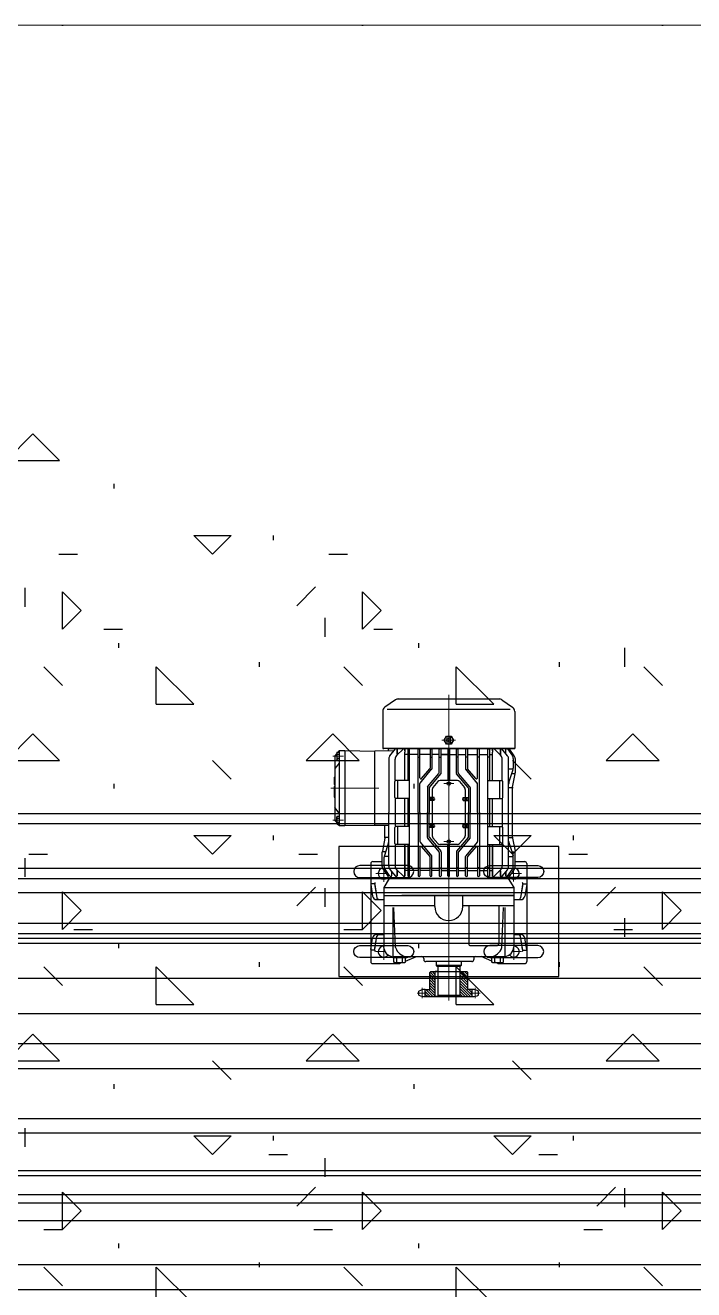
# Model space of a CAD drawing. Header units: millimetres. Extents: x 2370 to 266135, y -585395 to 33485.
# Drawn here: x 90209 to 91546, y -179 to 2348 of the extents above; entities that cross this region are included whole.
import ezdxf
from ezdxf.lldxf.tags import DXFTag

# ---------------------------------------------------------------- set-up
doc = ezdxf.new("R2010")
doc.units = ezdxf.units.MM
doc.layers.add('0HL', color=6, linetype='PHANTOM', lineweight=9)
doc.layers.add('CENTER', color=1, linetype='CENTER', lineweight=9)
doc.layers.add('2', color=1, linetype='CENTER')
doc.layers.add('3', color=3, linetype='Continuous')
tags = doc.linetypes.add('CENTER', pattern=[2, 1.25, -0.25, 0.25, -0.25]).pattern_tags.tags
tags[10:11] = [DXFTag(74, 4), DXFTag(75, 0), DXFTag(340, '0'), DXFTag(46, 1.0), DXFTag(50, 0.0), DXFTag(44, 0.0), DXFTag(45, 0.0)]
tags[8:9] = [DXFTag(74, 4), DXFTag(75, 0), DXFTag(340, '0'), DXFTag(46, 1.0), DXFTag(50, 0.0), DXFTag(44, 0.0), DXFTag(45, 0.0)]
tags[6:7] = [DXFTag(74, 4), DXFTag(75, 0), DXFTag(340, '0'), DXFTag(46, 1.0), DXFTag(50, 0.0), DXFTag(44, 0.0), DXFTag(45, 0.0)]
tags[4:5] = [DXFTag(74, 4), DXFTag(75, 0), DXFTag(340, '0'), DXFTag(46, 1.0), DXFTag(50, 0.0), DXFTag(44, 0.0), DXFTag(45, 0.0)]
tags = doc.linetypes.add('CENTER2', pattern=[1.125, 0.75, -0.125, 0.125, -0.125]).pattern_tags.tags
tags[10:11] = [DXFTag(74, 4), DXFTag(75, 0), DXFTag(340, '0'), DXFTag(46, 1.0), DXFTag(50, 0.0), DXFTag(44, 0.0), DXFTag(45, 0.0)]
tags[8:9] = [DXFTag(74, 4), DXFTag(75, 0), DXFTag(340, '0'), DXFTag(46, 1.0), DXFTag(50, 0.0), DXFTag(44, 0.0), DXFTag(45, 0.0)]
tags[6:7] = [DXFTag(74, 4), DXFTag(75, 0), DXFTag(340, '0'), DXFTag(46, 1.0), DXFTag(50, 0.0), DXFTag(44, 0.0), DXFTag(45, 0.0)]
tags[4:5] = [DXFTag(74, 4), DXFTag(75, 0), DXFTag(340, '0'), DXFTag(46, 1.0), DXFTag(50, 0.0), DXFTag(44, 0.0), DXFTag(45, 0.0)]
tags = doc.linetypes.add('PHANTOM', pattern=[2.5, 1.25, -0.25, 0.25, -0.25, 0.25, -0.25]).pattern_tags.tags
tags[14:15] = [DXFTag(74, 4), DXFTag(75, 0), DXFTag(340, '0'), DXFTag(46, 1.0), DXFTag(50, 0.0), DXFTag(44, 0.0), DXFTag(45, 0.0)]
tags[12:13] = [DXFTag(74, 4), DXFTag(75, 0), DXFTag(340, '0'), DXFTag(46, 1.0), DXFTag(50, 0.0), DXFTag(44, 0.0), DXFTag(45, 0.0)]
tags[10:11] = [DXFTag(74, 4), DXFTag(75, 0), DXFTag(340, '0'), DXFTag(46, 1.0), DXFTag(50, 0.0), DXFTag(44, 0.0), DXFTag(45, 0.0)]
tags[8:9] = [DXFTag(74, 4), DXFTag(75, 0), DXFTag(340, '0'), DXFTag(46, 1.0), DXFTag(50, 0.0), DXFTag(44, 0.0), DXFTag(45, 0.0)]
tags[6:7] = [DXFTag(74, 4), DXFTag(75, 0), DXFTag(340, '0'), DXFTag(46, 1.0), DXFTag(50, 0.0), DXFTag(44, 0.0), DXFTag(45, 0.0)]
tags[4:5] = [DXFTag(74, 4), DXFTag(75, 0), DXFTag(340, '0'), DXFTag(46, 1.0), DXFTag(50, 0.0), DXFTag(44, 0.0), DXFTag(45, 0.0)]

# ---------------------------------------------------------------- blocks, each defined once
blk = doc.blocks.new('234432534')
for points in [[(7213.7, 135947), (7163.7, 135947), (7163.7, 132920), (7213.7, 132920)], [(7289.7, 135947), (7227.7, 135947), (7227.7, 132920), (7289.7, 132920)], [(7359.7, 135947), (7297.7, 135947), (7297.7, 132920), (7359.7, 132920)]]:
    blk.add_lwpolyline(points, close=True)
blk = doc.blocks.new('23434D434')
for points in [[(3049, 132593.2), (3004, 132593.2), (3004, 129563.2), (3049, 129563.2)], [(3104, 132593.2), (3059, 132593.2), (3059, 129563.2), (3104, 129563.2)], [(3159, 132593.2), (3114, 132593.2), (3114, 129563.2), (3159, 129563.2)]]:
    blk.add_lwpolyline(points, close=True)
blk = doc.blocks.new('23SDF32432432')
blk.add_lwpolyline([(-4370.7, 136921.1), (-4370.7, 133279.1), (-4420.7, 133279.1), (-4420.7, 136921.1)], close=True)
at = {"layer": '2'}
blk.add_line((-4375.7, 136921.1), (-4375.7, 133279.1), dxfattribs=at)
blk = doc.blocks.new('YUU')
blk.add_lwpolyline([(42922.2, 9920.3), (43142.2, 9920.3), (43142.2, 9790.3), (42922.2, 9790.3)], close=True)
for points in [[(42943.2, 9889.3), (42991.2, 9889.3, 1), (42991.2, 9901.3), (42943.2, 9901.3, 1)], [(43121.2, 9889.3), (43073.2, 9889.3, -1), (43073.2, 9901.3), (43121.2, 9901.3, -1)], [(42943.2, 9821.3), (42991.2, 9821.3, -1), (42991.2, 9809.3), (42943.2, 9809.3, -1)], [(43121.2, 9821.3), (43073.2, 9821.3, 1), (43073.2, 9809.3), (43121.2, 9809.3, 1)]]:
    blk.add_lwpolyline(points, format="xyb", close=True)
blk = doc.blocks.new('SD')
for p, q in [((722.3, -127.3), (728.1, -122.4)), ((730.1, -121.7), (776.4, -121.7)), ((784.1, -127.3), (778.3, -122.4)), ((721.2, -129.6), (721.2, -146.8)), ((785.2, -129.6), (785.2, -146.8)), ((722.3, -149.1), (728.1, -154)), ((784.1, -149.1), (778.3, -154)), ((730.1, -154.7), (776.4, -154.7))]:
    blk.add_line(p, q)
for centre, start, end in [((730.1, -124.7), 90, 130), ((776.4, -124.7), 50, 90), ((724.2, -129.6), 130, 180), ((782.2, -129.6), 0, 50), ((724.2, -146.8), 180, 230), ((782.2, -146.8), 310, 0), ((730.1, -151.7), 230, 270), ((776.4, -151.7), 270, 310)]:
    blk.add_arc(centre, 3, start, end)
blk = doc.blocks.new('UUY')
h = blk.add_hatch()
h.set_pattern_fill('ANSI31', color=6, scale=0.6)
h.set_pattern_definition([(45, (-478288.1749, -22949.0333), (-1.347038418, 1.347038418), [])])
h.paths.add_polyline_path([(40661.2, 9613.5), (40661.2, 9625.9), (40654, 9625.9), (40654, 9621.5), (40637.2, 9621.5), (40636.2, 9620.5), (40636.2, 9613.5)])
h.paths.add_polyline_path([(40636.2, 9589), (40636.2, 9584.5), (40637.2, 9583.5), (40654, 9583.5), (40654, 9579), (40661.2, 9579), (40661.2, 9589)])
h = blk.add_hatch(color=256)
h.paths.add_polyline_path([(40441.8, 9488.5), (40441.8, 9488), (40449.3, 9488), (40449.3, 9488.5)])
h.paths.add_polyline_path([(40461.9, 9488), (40461.9, 9488.5), (40451.2, 9488.5), (40451.2, 9488)])
for p, q in [((40528.2, 9680.5), (40626.2, 9680.5)), ((40549.2, 9680.5), (40560.8, 9678.5)), ((40549.2, 9680.5), (40560.8, 9678.5)), ((40549.2, 9680.5), (40560.8, 9678.5)), ((40614.2, 9680.5), (40602.6, 9678.5)), ((40614.2, 9680.5), (40602.6, 9678.5)), ((40376.1, 9668.5), (40413.2, 9668.5)), ((40413.2, 9668.5), (40413.2, 9537.5)), ((40413.2, 9602.5), (40413.2, 9668.5)), ((40413.2, 9668.5), (40413.2, 9537.5)), ((40413.2, 9602.5), (40413.2, 9668.5)), ((40420.5, 9668), (40413.2, 9663)), ((40423.3, 9668.9), (40437.5, 9668.9)), ((40438, 9665.6), (40438, 9668.9)), ((40451.7, 9666.3), (40438.5, 9668.8)), ((40502.7, 9666.3), (40515.9, 9668.8)), ((40516.4, 9665.6), (40516.4, 9668.9)), ((40531.1, 9668.9), (40516.9, 9668.9)), ((40526.2, 9668.9), (40526.2, 9678.5)), ((40533.9, 9668), (40541.2, 9663)), ((40548.6, 9677), (40548.6, 9680)), ((40548.6, 9676.5), (40560.2, 9674.6)), ((40549.2, 9676.4), (40562.5, 9674.2)), ((40564.2, 9667.5), (40564.2, 9674.6)), ((40599.2, 9667.5), (40599.2, 9674.6)), ((40614.2, 9676.4), (40600.9, 9674.2)), ((40614.8, 9676.5), (40603.2, 9674.6)), ((40614.8, 9677), (40614.8, 9680)), ((40628.2, 9652.5), (40628.2, 9678.5)), ((40364.6, 9655.7), (40372, 9666.3)), ((40373.8, 9541), (40373.8, 9663.9)), ((40413.2, 9542), (40413.2, 9663)), ((40413.2, 9663), (40416, 9663)), ((40413.2, 9663), (40413.9, 9663)), ((40413.2, 9663), (40416, 9663)), ((40413.5, 9661.2), (40420.5, 9666.1)), ((40420.4, 9661.3), (40413.5, 9655.6)), ((40418.4, 9659.6), (40414.1, 9659.6)), ((40423.3, 9667), (40432.7, 9667)), ((40506.5, 9662.4), (40423.5, 9662.4)), ((40445.3, 9656), (40423.8, 9656)), ((40433.4, 9662.4), (40433.4, 9667)), ((40447.2, 9662.6), (40434.2, 9666.8)), ((40445.2, 9641.6), (40445.2, 9655.5)), ((40462.2, 9656.5), (40446.2, 9656.5)), ((40452.2, 9662.4), (40452.2, 9666.2)), ((40501.7, 9666.2), (40452.7, 9666.2)), ((40463, 9656), (40491.3, 9656)), ((40463.2, 9641.6), (40463.2, 9655.5)), ((40491.2, 9641.6), (40491.2, 9655.5)), ((40508.2, 9656.5), (40492.2, 9656.5)), ((40502.2, 9662.4), (40502.2, 9666.2)), ((40530.9, 9662.4), (40506.5, 9662.4)), ((40507.2, 9662.6), (40520.2, 9666.8)), ((40509, 9656), (40530.6, 9656)), ((40509.2, 9641.6), (40509.2, 9655.5)), ((40521, 9662.4), (40521, 9667)), ((40531.1, 9667), (40521.7, 9667)), ((40540.9, 9661.2), (40533.9, 9666.1)), ((40534, 9661.3), (40540.9, 9655.6)), ((40536, 9659.6), (40540.3, 9659.6)), ((40540.3, 9659.6), (40536.5, 9659.6)), ((40543.2, 9663), (40538.4, 9663)), ((40543.2, 9663), (40538.4, 9663)), ((40543.2, 9663), (40540.5, 9663)), ((40543.2, 9663), (40540.5, 9663)), ((40543.2, 9663), (40540.5, 9663)), ((40543.2, 9663), (40540.5, 9663)), ((40543.2, 9662), (40552.2, 9667.5)), ((40543.2, 9542), (40543.2, 9663)), ((40543.2, 9542), (40543.2, 9663)), ((40543.2, 9662.5), (40543.2, 9660.5)), ((40543.2, 9542.5), (40543.2, 9662.5)), ((40543.2, 9662.5), (40543.2, 9660.5)), ((40543.2, 9542.5), (40543.2, 9662.5)), ((40543.2, 9662.5), (40543.2, 9660.5)), ((40543.2, 9543), (40543.2, 9662)), ((40543.2, 9660.5), (40543.2, 9544.5)), ((40543.2, 9660.5), (40543.2, 9544.5)), ((40552.2, 9537.5), (40552.2, 9667.5)), ((40552.2, 9667.5), (40560.2, 9667.5)), ((40560.2, 9667.5), (40560.2, 9555.5)), ((40560.2, 9667.5), (40611.2, 9667.5)), ((40560.2, 9537.5), (40560.2, 9667.5)), ((40560.2, 9539.2), (40560.2, 9665.7)), ((40570.2, 9616.5), (40570.2, 9667.5)), ((40572.2, 9658.5), (40621.2, 9658.5)), ((40612.2, 9655.5), (40572.2, 9657.4)), ((40622.2, 9658.5), (40621.2, 9658.5)), ((40621.2, 9644.5), (40621.2, 9658.5)), ((40621.2, 9547.5), (40621.2, 9657.5)), ((40622.2, 9644.5), (40622.2, 9658.5)), ((40626.8, 9657.2), (40622.2, 9657.2)), ((40627.2, 9656.5), (40626.8, 9657.2)), ((40627.2, 9646.5), (40627.2, 9656.5)), ((40363.7, 9552), (40363.7, 9652.9)), ((40420.3, 9654.5), (40413.5, 9647.8)), ((40414.1, 9654.1), (40419.9, 9654.1)), ((40415.5, 9646.3), (40414.1, 9646.3)), ((40414.1, 9646.3), (40417, 9646.3)), ((40414.1, 9643.4), (40445.2, 9643.4)), ((40419.9, 9654.1), (40414.2, 9654.1)), ((40445.2, 9646.3), (40417, 9646.3)), ((40419.2, 9653.4), (40419.2, 9654.1)), ((40419.2, 9643.4), (40419.2, 9646.3)), ((40421.8, 9643.4), (40421.8, 9641.6)), ((40463.2, 9653.5), (40445.2, 9653.5)), ((40491.2, 9646.3), (40463.2, 9646.3)), ((40463.2, 9643.4), (40491.2, 9643.4)), ((40509.2, 9653.5), (40491.2, 9653.5)), ((40509.2, 9646.3), (40540.3, 9646.3)), ((40540.3, 9646.3), (40509.2, 9646.3)), ((40540.3, 9646.3), (40509.2, 9646.3)), ((40509.2, 9643.4), (40540.3, 9643.4)), ((40532.6, 9643.4), (40532.6, 9641.6)), ((40534.1, 9654.5), (40540.9, 9647.8)), ((40540.3, 9654.1), (40534.5, 9654.1)), ((40535.2, 9653.4), (40535.2, 9654.1)), ((40535.2, 9643.4), (40535.2, 9646.3)), ((40535.5, 9654.1), (40540.3, 9654.1)), ((40540.3, 9646.3), (40538.3, 9646.3)), ((40539.8, 9646.3), (40540.3, 9646.3)), ((40570.2, 9652.5), (40608.2, 9652.5)), ((40610.2, 9624.5), (40610.2, 9650.5)), ((40625.6, 9645.7), (40621.2, 9634.8)), ((40622.2, 9644.5), (40621.2, 9644.5)), ((40626.8, 9654.3), (40622.2, 9654.3)), ((40626.8, 9648.6), (40622.2, 9648.6)), ((40626.8, 9645.7), (40622.2, 9645.7)), ((40627.2, 9646.5), (40626.8, 9645.7)), ((40628.1, 9651.7), (40627.2, 9649.6)), ((40463.2, 9641.6), (40414.1, 9641.6)), ((40477.2, 9633.1), (40414.1, 9633.1)), ((40442.4, 9631.3), (40414.1, 9631.3)), ((40419.2, 9633.1), (40419.2, 9641.6)), ((40419.2, 9621.2), (40419.2, 9631.3)), ((40421.8, 9633.1), (40421.8, 9631.3)), ((40447.7, 9631), (40434, 9619.6)), ((40477.2, 9631.3), (40448.3, 9631.3)), ((40509.2, 9641.6), (40463.2, 9641.6)), ((40477.2, 9633.1), (40540.3, 9633.1)), ((40477.2, 9631.3), (40506.1, 9631.3)), ((40506.7, 9631), (40520.4, 9619.6)), ((40540.3, 9641.6), (40509.2, 9641.6)), ((40512, 9631.3), (40540.3, 9631.3)), ((40532.6, 9633.1), (40532.6, 9631.3)), ((40535.2, 9633.1), (40535.2, 9641.6)), ((40535.2, 9621.2), (40535.2, 9631.3)), ((40659.6, 9632.3), (40655.6, 9632.3)), ((40414.1, 9621.2), (40432.7, 9621.2)), ((40414.1, 9619.4), (40433.4, 9619.4)), ((40419.2, 9612), (40419.2, 9619.4)), ((40419.2, 9612), (40419.2, 9619.4)), ((40421.8, 9621.2), (40421.8, 9619.4)), ((40443, 9629.5), (40433.4, 9621.4)), ((40451.6, 9623.6), (40438, 9612.2)), ((40452.2, 9621.8), (40438.6, 9610.4)), ((40452.2, 9623.9), (40477.2, 9623.9)), ((40452.9, 9622.1), (40477.2, 9622.1)), ((40462.2, 9617), (40462.2, 9622.1)), ((40465.2, 9620.5), (40462.2, 9620.5)), ((40465.2, 9619.2), (40462.2, 9619.2)), ((40465.2, 9617), (40462.2, 9617)), ((40465.2, 9617), (40462.2, 9617)), ((40465.2, 9617), (40465.2, 9622.1)), ((40502.2, 9623.9), (40477.2, 9623.9)), ((40501.5, 9622.1), (40477.2, 9622.1)), ((40489.2, 9617), (40489.2, 9622.1)), ((40492.2, 9620.5), (40489.2, 9620.5)), ((40492.2, 9619.2), (40489.2, 9619.2)), ((40492.2, 9617), (40489.2, 9617)), ((40492.2, 9617), (40489.2, 9617)), ((40492.2, 9617), (40492.2, 9622.1)), ((40502.1, 9621.8), (40515.8, 9610.4)), ((40502.8, 9623.6), (40516.4, 9612.2)), ((40511.4, 9629.5), (40521, 9621.4)), ((40540.3, 9619.4), (40521, 9619.4)), ((40540.3, 9621.2), (40521.7, 9621.2)), ((40532.6, 9621.2), (40532.6, 9619.4)), ((40535.2, 9612), (40535.2, 9619.4)), ((40535.2, 9612), (40535.2, 9619.4)), ((40570.2, 9622.5), (40608.2, 9622.5)), ((40623.2, 9627.5), (40624.2, 9627.5)), ((40626.2, 9625.5), (40626.2, 9579.5)), ((40636.2, 9620.5), (40637.2, 9621.5)), ((40636.2, 9584.5), (40636.2, 9620.5)), ((40654, 9621.5), (40637.2, 9621.5)), ((40661.2, 9625.9), (40654, 9625.9)), ((40654, 9625.9), (40654, 9621.5)), ((40661.2, 9579), (40661.2, 9625.9)), ((40403.5, 9604.6), (40404.5, 9603.6)), ((40405.9, 9604.6), (40404.9, 9603.6)), ((40437.3, 9612), (40414.1, 9612)), ((40438, 9610.2), (40414.1, 9610.2)), ((40419.2, 9603.4), (40419.2, 9610.2)), ((40421.8, 9612), (40421.8, 9610.2)), ((40448.2, 9605.2), (40448.2, 9599.8)), ((40448.2, 9605.2), (40448.2, 9599.8)), ((40448.2, 9605.2), (40448.2, 9599.8)), ((40448.2, 9605.2), (40448.2, 9599.8)), ((40516.4, 9610.2), (40540.3, 9610.2)), ((40517.1, 9612), (40540.3, 9612)), ((40532.6, 9612), (40532.6, 9610.2)), ((40535.2, 9603.4), (40535.2, 9610.2)), ((40571.2, 9616.5), (40560.2, 9616.5)), ((40626.2, 9615), (40630.2, 9615)), ((40626.2, 9615), (40626.2, 9590)), ((40630.2, 9615), (40631.2, 9614)), ((40630.2, 9615), (40630.2, 9590)), ((40631.2, 9614), (40631.2, 9591)), ((40631.2, 9613.5), (40660.2, 9613.5)), ((40636.2, 9613.5), (40661.2, 9613.5)), ((40660.2, 9613.5), (40660.2, 9591.5)), ((40660.2, 9613.5), (40661.2, 9612.5)), ((40661.2, 9612.5), (40661.2, 9592.5)), ((40402.5, 9603.6), (40403.5, 9602.6)), ((40403.5, 9602.3), (40402.5, 9601.3)), ((40404.5, 9601.3), (40403.5, 9600.3)), ((40404.9, 9601.3), (40405.9, 9600.3)), ((40406.9, 9603.6), (40405.9, 9602.6)), ((40405.9, 9602.3), (40406.9, 9601.3)), ((40414.1, 9603.4), (40445.2, 9603.4)), ((40414.1, 9601.6), (40445.2, 9601.6)), ((40438, 9594.8), (40414.1, 9594.8)), ((40437.3, 9593), (40414.1, 9593)), ((40419.2, 9594.8), (40419.2, 9601.6)), ((40419.2, 9601.6), (40419.2, 9594.8)), ((40419.2, 9601.6), (40419.2, 9594.8)), ((40419.2, 9593), (40419.2, 9585.6)), ((40419.2, 9593), (40419.2, 9585.6)), ((40421.8, 9601.6), (40421.8, 9603.4)), ((40421.8, 9603.4), (40421.8, 9601.6)), ((40421.8, 9593), (40421.8, 9594.8)), ((40451.6, 9581.3), (40438, 9592.7)), ((40452.2, 9583.1), (40438.6, 9594.5)), ((40440.2, 9603.4), (40440.2, 9601.6)), ((40443.2, 9603.4), (40443.2, 9601.6)), ((40445.5, 9602.5), (40450.9, 9602.5)), ((40445.5, 9602.5), (40450.9, 9602.5)), ((40445.5, 9602.5), (40450.9, 9602.5)), ((40445.5, 9602.5), (40450.9, 9602.5)), ((40502.1, 9583.1), (40515.8, 9594.5)), ((40502.8, 9581.3), (40516.4, 9592.7)), ((40503.5, 9602.5), (40508.9, 9602.5)), ((40540.3, 9603.4), (40509.2, 9603.4)), ((40540.3, 9601.6), (40509.2, 9601.6)), ((40511.2, 9603.4), (40511.2, 9601.6)), ((40514.2, 9603.4), (40514.2, 9601.6)), ((40516.4, 9594.8), (40540.3, 9594.8)), ((40517.1, 9593), (40540.3, 9593)), ((40532.6, 9601.6), (40532.6, 9603.4)), ((40532.6, 9603.4), (40532.6, 9601.6)), ((40532.6, 9593), (40532.6, 9594.8)), ((40535.2, 9594.8), (40535.2, 9601.6)), ((40535.2, 9601.6), (40535.2, 9594.8)), ((40535.2, 9601.6), (40535.2, 9594.8)), ((40535.2, 9593), (40535.2, 9585.6)), ((40535.2, 9593), (40535.2, 9585.6)), ((40660.2, 9591.5), (40661.2, 9592.5)), ((40661.2, 9592.5), (40661.2, 9589)), ((40414.1, 9585.6), (40433.4, 9585.6)), ((40414.1, 9583.8), (40432.7, 9583.8)), ((40419.2, 9583.8), (40419.2, 9573.7)), ((40421.8, 9583.8), (40421.8, 9585.6)), ((40443, 9575.4), (40433.4, 9583.5)), ((40447.7, 9573.9), (40434, 9585.3)), ((40452.2, 9581.1), (40477.2, 9581.1)), ((40452.9, 9582.9), (40477.2, 9582.9)), ((40462.2, 9588), (40462.2, 9582.9)), ((40465.2, 9588), (40462.2, 9588)), ((40465.2, 9588), (40462.2, 9588)), ((40465.2, 9585.8), (40462.2, 9585.8)), ((40465.2, 9584.5), (40462.2, 9584.5)), ((40465.2, 9588), (40465.2, 9582.9)), ((40501.5, 9582.9), (40477.2, 9582.9)), ((40502.2, 9581.1), (40477.2, 9581.1)), ((40489.2, 9588), (40489.2, 9582.9)), ((40492.2, 9588), (40489.2, 9588)), ((40492.2, 9588), (40489.2, 9588)), ((40492.2, 9585.8), (40489.2, 9585.8)), ((40492.2, 9584.5), (40489.2, 9584.5)), ((40492.2, 9588), (40492.2, 9582.9)), ((40506.7, 9573.9), (40520.4, 9585.3)), ((40511.4, 9575.4), (40521, 9583.5)), ((40540.3, 9585.6), (40521, 9585.6)), ((40540.3, 9583.8), (40521.7, 9583.8)), ((40532.6, 9583.8), (40532.6, 9585.6)), ((40535.2, 9583.8), (40535.2, 9573.7)), ((40571.2, 9588.5), (40560.2, 9588.5)), ((40570.2, 9537.5), (40570.2, 9588.5)), ((40626.2, 9590), (40630.2, 9590)), ((40630.2, 9590), (40631.2, 9591)), ((40631.2, 9591.5), (40660.2, 9591.5)), ((40636.2, 9591.5), (40636.2, 9589)), ((40636.2, 9591.5), (40661.2, 9591.5)), ((40661.2, 9589), (40636.2, 9589)), ((40637.2, 9583.5), (40636.2, 9584.5)), ((40654, 9583.5), (40637.2, 9583.5)), ((40654, 9579), (40654, 9583.5)), ((40442.4, 9573.7), (40414.1, 9573.7)), ((40477.2, 9571.9), (40414.1, 9571.9)), ((40419.2, 9571.9), (40419.2, 9563.4)), ((40421.8, 9571.9), (40421.8, 9573.7)), ((40477.2, 9573.7), (40448.3, 9573.7)), ((40477.2, 9573.7), (40506.1, 9573.7)), ((40477.2, 9571.9), (40540.3, 9571.9)), ((40512, 9573.7), (40540.3, 9573.7)), ((40532.6, 9571.9), (40532.6, 9573.7)), ((40535.2, 9571.9), (40535.2, 9563.4)), ((40625.6, 9559.2), (40621.2, 9570.1)), ((40623.2, 9577.5), (40624.2, 9577.5)), ((40661.2, 9579), (40654, 9579)), ((40659.6, 9572.6), (40655.6, 9572.6)), ((40420.3, 9550.4), (40413.5, 9557.1)), ((40463.2, 9563.4), (40414.1, 9563.4)), ((40414.1, 9561.6), (40445.2, 9561.6)), ((40415.5, 9558.7), (40414.1, 9558.7)), ((40414.1, 9558.7), (40417, 9558.7)), ((40445.2, 9558.7), (40417, 9558.7)), ((40419.2, 9561.6), (40419.2, 9558.7)), ((40419.2, 9561.6), (40419.2, 9558.7)), ((40421.8, 9561.6), (40421.8, 9563.4)), ((40445.2, 9563.4), (40445.2, 9549.5)), ((40509.2, 9563.4), (40463.2, 9563.4)), ((40463.2, 9563.4), (40463.2, 9549.5)), ((40463.2, 9561.6), (40491.2, 9561.6)), ((40491.2, 9558.7), (40463.2, 9558.7)), ((40491.2, 9563.4), (40491.2, 9549.5)), ((40540.3, 9563.4), (40509.2, 9563.4)), ((40509.2, 9563.4), (40509.2, 9549.5)), ((40509.2, 9561.6), (40540.3, 9561.6)), ((40509.2, 9558.7), (40540.3, 9558.7)), ((40540.3, 9558.7), (40509.2, 9558.7)), ((40540.3, 9558.7), (40509.2, 9558.7)), ((40532.6, 9561.6), (40532.6, 9563.4)), ((40534.1, 9550.4), (40540.9, 9557.1)), ((40535.2, 9561.6), (40535.2, 9558.7)), ((40540.3, 9558.7), (40538.3, 9558.7)), ((40539.8, 9558.7), (40540.3, 9558.7)), ((40560.2, 9537.5), (40560.2, 9555.5)), ((40622.2, 9560.5), (40621.2, 9560.5)), ((40621.2, 9546.5), (40621.2, 9560.5)), ((40622.2, 9546.5), (40622.2, 9560.5)), ((40626.8, 9559.2), (40622.2, 9559.2)), ((40626.8, 9556.3), (40622.2, 9556.3)), ((40627.2, 9558.5), (40626.8, 9559.2)), ((40627.2, 9548.5), (40627.2, 9558.5)), ((40628.1, 9553.2), (40627.2, 9555.3)), ((40364.6, 9549.2), (40372, 9538.6)), ((40364.6, 9549.2), (40372, 9538.6)), ((40413.2, 9542), (40415.5, 9542)), ((40420.4, 9543.6), (40413.5, 9549.3)), ((40418.9, 9550.8), (40414.1, 9550.8)), ((40414.1, 9550.8), (40419.9, 9550.8)), ((40415.4, 9547.7), (40415.7, 9528.5)), ((40423.5, 9542.5), (40477.2, 9542.5)), ((40445.3, 9548.9), (40423.8, 9548.9)), ((40463.2, 9551.5), (40445.2, 9551.5)), ((40462.2, 9548.5), (40446.2, 9548.5)), ((40463, 9548.9), (40491.3, 9548.9)), ((40530.9, 9542.5), (40477.2, 9542.5)), ((40489.7, 9528.5), (40489.9, 9542.5)), ((40509.2, 9551.5), (40491.2, 9551.5)), ((40508.2, 9548.5), (40492.2, 9548.5)), ((40502.2, 9542.5), (40502.2, 9538.7)), ((40507.2, 9542.3), (40520.2, 9538.1)), ((40509, 9548.9), (40530.6, 9548.9)), ((40521, 9542.5), (40521, 9538)), ((40540.9, 9543.7), (40533.9, 9538.8)), ((40533.9, 9536.9), (40541.2, 9542)), ((40533.9, 9536.9), (40541.2, 9542)), ((40534, 9543.6), (40540.9, 9549.3)), ((40540.3, 9550.8), (40534.5, 9550.8)), ((40535.2, 9551.5), (40535.2, 9550.8)), ((40535.5, 9550.8), (40540.3, 9550.8)), ((40536, 9545.3), (40540.3, 9545.3)), ((40543.2, 9542), (40538.4, 9542)), ((40543.2, 9542), (40538.4, 9542)), ((40543.2, 9543), (40552.2, 9537.5)), ((40612.2, 9549.4), (40572.2, 9547.5)), ((40572.2, 9546.5), (40621.2, 9546.5)), ((40622.2, 9546.5), (40621.2, 9546.5)), ((40626.8, 9550.6), (40622.2, 9550.6)), ((40626.8, 9547.7), (40622.2, 9547.7)), ((40627.2, 9548.5), (40626.8, 9547.7)), ((40628.2, 9526.5), (40628.2, 9552.5)), ((40376.1, 9536.5), (40413.2, 9536.5)), ((40376.1, 9536.5), (40413.2, 9536.5)), ((40413.2, 9536.5), (40413.2, 9537.5)), ((40501.7, 9538.7), (40489.9, 9538.7)), ((40502.7, 9538.6), (40515.9, 9536.1)), ((40516.4, 9539.3), (40516.4, 9536)), ((40531.1, 9536), (40516.9, 9536)), ((40531.1, 9537.9), (40521.7, 9537.9)), ((40526.2, 9526.5), (40526.2, 9536)), ((40548.6, 9528.4), (40560.2, 9530.3)), ((40549.2, 9528.5), (40562.5, 9530.7)), ((40552.2, 9537.5), (40560.2, 9537.5)), ((40560.2, 9537.5), (40611.2, 9537.5)), ((40564.2, 9530.3), (40564.2, 9537.5)), ((40564.2, 9532.7), (40564.2, 9530.3)), ((40599.2, 9532.7), (40599.2, 9537.5)), ((40599.2, 9532.7), (40599.2, 9530.3)), ((40614.2, 9528.5), (40600.9, 9530.7)), ((40614.8, 9528.4), (40603.2, 9530.3)), ((40415.2, 9498.5), (40415.7, 9528.5)), ((40489.7, 9528.5), (40415.7, 9528.5)), ((40490.2, 9498.5), (40489.7, 9528.5)), ((40528.2, 9524.5), (40626.2, 9524.5)), ((40548.6, 9527.9), (40548.6, 9524.9)), ((40549.2, 9524.5), (40560.8, 9526.4)), ((40549.2, 9524.5), (40560.8, 9526.4)), ((40614.2, 9524.5), (40602.6, 9526.4)), ((40614.8, 9527.9), (40614.8, 9524.9)), ((40415.2, 9498.5), (40490.2, 9498.5)), ((40415.3, 9493.3), (40415.2, 9498.5)), ((40415.4, 9493), (40490, 9493)), ((40415.7, 9492.6), (40416.6, 9491.8)), ((40416.7, 9490.9), (40417.2, 9490.6)), ((40424.7, 9490.9), (40424.2, 9490.6)), ((40427.7, 9493), (40433.3, 9488.5)), ((40477.7, 9493), (40472.1, 9488.5)), ((40480.8, 9490.9), (40481.4, 9490.6)), ((40488.9, 9490.9), (40488.4, 9490.6)), ((40489.7, 9492.6), (40488.9, 9491.9)), ((40490.1, 9493.3), (40490.2, 9498.5)), ((40418.1, 9490.6), (40420.4, 9488.7)), ((40421.1, 9488.5), (40484.3, 9488.5)), ((40441.8, 9488), (40441.8, 9488.5)), ((40441.8, 9488.5), (40461.9, 9488.5)), ((40441.8, 9488), (40449.3, 9488)), ((40451.2, 9488), (40461.9, 9488)), ((40461.9, 9488), (40461.9, 9488.5)), ((40487.3, 9490.6), (40485, 9488.7))]:
    blk.add_line(p, q)
at = {"color": 1, "linetype": 'CENTER2', "lineweight": 15, "ltscale": 0.5}
for p, q in [((40657.6, 9633.9), (40657.6, 9624.1)), ((40662.8, 9629), (40652.4, 9629)), ((40657.6, 9571), (40657.6, 9580.8)), ((40662.8, 9575.9), (40652.4, 9575.9))]:
    blk.add_line(p, q, dxfattribs=at)
at = {"extrusion": (-0.5, 0.866025, 0)}
for p, q in [((40400.7, 9604.8), (40404.7, 9607.1)), ((40408.7, 9600.1), (40404.7, 9597.8))]:
    blk.add_line(p, q, dxfattribs=at)
at = {"extrusion": (1, -3.67382e-16, 0)}
for p, q in [((40400.7, 9600.1), (40400.7, 9604.8)), ((40408.7, 9604.8), (40408.7, 9600.1)), ((40416.7, 9490.9), (40416.7, 9493)), ((40418.7, 9490.9), (40418.7, 9493)), ((40422.7, 9490.9), (40422.7, 9493)), ((40424.7, 9490.9), (40424.7, 9493))]:
    blk.add_line(p, q, dxfattribs=at)
at = {"extrusion": (0.5, 0.866025, 0)}
for p, q in [((40404.7, 9607.1), (40408.7, 9604.8)), ((40404.7, 9597.8), (40400.7, 9600.1))]:
    blk.add_line(p, q, dxfattribs=at)
at = {"extrusion": (-3.67382e-16, -1, 0)}
for p, q in [((40417.2, 9490.6), (40424.2, 9490.6)), ((40488.4, 9490.6), (40481.4, 9490.6))]:
    blk.add_line(p, q, dxfattribs=at)
at = {"extrusion": (-1, 3.67382e-16, 0)}
for p, q in [((40480.8, 9490.9), (40480.8, 9493)), ((40482.9, 9490.9), (40482.9, 9493)), ((40486.9, 9490.9), (40486.9, 9493)), ((40488.9, 9490.9), (40488.9, 9493))]:
    blk.add_line(p, q, dxfattribs=at)
for centre, radius in [((40404.7, 9602.5), 4), ((40448.2, 9602.5), 1.7), ((40506.2, 9602.5), 1.7)]:
    blk.add_circle(centre, radius)
for centre, radius, start, end in [((40528.2, 9678.5), 2, 90, 180), ((40626.2, 9678.5), 2, 0, 90), ((40376.1, 9663.5), 5, 90, 145), ((40423.3, 9663.9), 5, 90, 124.7499), ((40437.5, 9663.9), 5, 79.2029, 90), ((40516.9, 9663.9), 5, 90, 100.7971), ((40531.1, 9663.9), 5, 55.244, 90), ((40538.2, 9667.5), 5.5, 305.0968, 168.1524), ((40548.4, 9673.5), 3, 86.7963, 113.7226), ((40560.2, 9674.6), 4, 0, 80.7147), ((40562.2, 9672.2), 2, 0, 80.7147), ((40603.2, 9674.6), 4, 99.2853, 180), ((40601.2, 9672.2), 2, 99.2853, 180), ((40616.2, 9667.5), 5.5, 306.8615, 180), ((40615, 9673.5), 3, 66.2774, 93.2037), ((40368.7, 9652.9), 5, 145, 180), ((40414.1, 9660.5), 0.9, 135, 270), ((40414.1, 9655), 0.9, 135, 270), ((40423.8, 9651), 5, 90, 134.5953), ((40423.5, 9657.4), 5, 90, 129.1501), ((40423.3, 9662), 5, 90, 125.063), ((40432.7, 9662), 5, 72.3809, 90), ((40446.2, 9655.5), 1, 90, 180), ((40448.7, 9667.4), 5, 252.3809, 270), ((40452.7, 9671.2), 5, 259.2029, 270), ((40462.2, 9655.5), 1, 0, 90), ((40492.2, 9655.5), 1, 90, 180), ((40501.7, 9671.2), 5, 270, 280.7971), ((40505.7, 9667.4), 5, 270, 287.6191), ((40508.2, 9655.5), 1, 0, 90), ((40521.7, 9662), 5, 90, 107.6191), ((40530.6, 9651), 5, 45.398, 90), ((40530.9, 9657.4), 5, 50.8434, 90), ((40531.1, 9662), 5, 54.9307, 90), ((40540.3, 9660.5), 0.9, 270, 45), ((40540.3, 9655), 0.9, 270, 45), ((40611.2, 9657.4), 10.1, 6.2378, 89.7877), ((40608.4, 9643.2), 12.9, 5.5364, 72.8185), ((40624.6, 9655.8), 2.56, 325.6158, 34.3842), ((40414.1, 9647.2), 0.9, 135, 270), ((40414.1, 9642.5), 0.9, 90, 270), ((40540.3, 9647.2), 0.9, 270, 45), ((40540.3, 9642.5), 0.9, 270, 90), ((40608.2, 9650.5), 2, 0, 90), ((40617.6, 9651.5), 9.55, 342.412, 17.588), ((40624.6, 9647.1), 2.56, 325.6158, 34.3842), ((40626.2, 9652.5), 2, 299.0303, 0), ((40414.1, 9632.2), 0.9, 90, 270), ((40442.4, 9630.3), 1, 310, 90), ((40448.3, 9630.3), 1, 90, 130), ((40506.1, 9630.3), 1, 50, 90), ((40512, 9630.3), 1, 90, 230), ((40540.3, 9632.2), 0.9, 270, 90), ((40667.5, 9625.9), 13.5, 151.8216, 180), ((40647.7, 9625.9), 13.5, 0, 28.1784), ((40414.1, 9620.3), 0.9, 90, 270), ((40432.7, 9622.2), 1, 270, 310), ((40433.4, 9620.4), 1, 270, 310), ((40452.2, 9622.9), 1, 90, 130), ((40452.9, 9621.1), 1, 90, 130), ((40501.5, 9621.1), 1, 50, 90), ((40502.2, 9622.9), 1, 50, 90), ((40521, 9620.4), 1, 230, 270), ((40521.7, 9622.2), 1, 230, 270), ((40540.3, 9620.3), 0.9, 270, 90), ((40608.2, 9624.5), 2, 270, 0), ((40623.2, 9629.5), 2, 180, 270), ((40624.2, 9625.5), 2, 0, 90), ((40404.7, 9602.5), 2.46, 117.9814, 152.0186), ((40404.7, 9602.5), 2.46, 27.9814, 62.0186), ((40414.1, 9611.1), 0.9, 90, 270), ((40437.3, 9613), 1, 270, 310), ((40437.3, 9613), 1, 270, 310), ((40438, 9611.2), 1, 270, 310), ((40438, 9611.2), 1, 270, 310), ((40516.4, 9611.2), 1, 230, 270), ((40516.4, 9611.2), 1, 230, 270), ((40517.1, 9613), 1, 230, 270), ((40517.1, 9613), 1, 230, 270), ((40540.3, 9611.1), 0.9, 270, 90), ((40571.2, 9602.5), 14, 270, 90), ((40404.7, 9602.5), 2.46, 207.9814, 242.0186), ((40403.3, 9602.5), 0.24, 315, 45), ((40404.7, 9603.8), 0.24, 225, 315), ((40404.7, 9601.1), 0.24, 45, 135), ((40406.1, 9602.5), 0.24, 135, 225), ((40404.7, 9602.5), 2.46, 297.9814, 332.0186), ((40414.1, 9602.5), 0.9, 90, 270), ((40414.1, 9593.9), 0.9, 90, 270), ((40437.3, 9592), 1, 50, 90), ((40437.3, 9592), 1, 50, 90), ((40438, 9593.8), 1, 50, 90), ((40438, 9593.8), 1, 50, 90), ((40516.4, 9593.8), 1, 90, 130), ((40516.4, 9593.8), 1, 90, 130), ((40517.1, 9592), 1, 90, 130), ((40517.1, 9592), 1, 90, 130), ((40540.3, 9602.5), 0.9, 270, 90), ((40540.3, 9593.9), 0.9, 270, 90), ((40414.1, 9584.7), 0.9, 90, 270), ((40432.7, 9582.8), 1, 50, 90), ((40433.4, 9584.6), 1, 50, 90), ((40452.2, 9582.1), 1, 230, 270), ((40452.9, 9583.9), 1, 230, 270), ((40501.5, 9583.9), 1, 270, 310), ((40502.2, 9582.1), 1, 270, 310), ((40521, 9584.6), 1, 90, 130), ((40521.7, 9582.8), 1, 90, 130), ((40540.3, 9584.7), 0.9, 270, 90), ((40624.2, 9579.5), 2, 270, 0), ((40414.1, 9572.8), 0.9, 90, 270), ((40442.4, 9574.7), 1, 270, 50), ((40448.3, 9574.7), 1, 230, 270), ((40506.1, 9574.7), 1, 270, 310), ((40512, 9574.7), 1, 130, 270), ((40540.3, 9572.8), 0.9, 270, 90), ((40623.2, 9575.5), 2, 90, 180), ((40667.5, 9579), 13.5, 180, 208.1784), ((40647.7, 9579), 13.5, 331.8216, 0), ((40414.1, 9562.5), 0.9, 90, 270), ((40414.1, 9557.8), 0.9, 90, 225), ((40540.3, 9562.5), 0.9, 270, 90), ((40540.3, 9557.8), 0.9, 315, 90), ((40608.4, 9561.7), 12.9, 287.1815, 354.4636), ((40624.6, 9557.8), 2.56, 325.6158, 34.3842), ((40617.6, 9553.5), 9.55, 342.412, 17.588), ((40626.2, 9552.5), 2, 0, 60.9697), ((40368.7, 9552), 5, 180, 215), ((40368.7, 9552), 5, 180, 215), ((40414.1, 9549.9), 0.9, 90, 225), ((40423.8, 9553.9), 5, 225.4047, 270), ((40423.5, 9547.5), 5, 230.8434, 270), ((40446.2, 9549.5), 1, 180, 270), ((40462.2, 9549.5), 1, 270, 0), ((40492.2, 9549.5), 1, 180, 270), ((40505.7, 9537.5), 5, 72.3809, 90), ((40508.2, 9549.5), 1, 270, 0), ((40530.6, 9553.9), 5, 270, 314.602), ((40530.9, 9547.5), 5, 270, 309.1566), ((40538.2, 9537.5), 5.5, 191.8476, 54.9032), ((40540.3, 9549.9), 0.9, 315, 90), ((40540.3, 9544.4), 0.9, 315, 90), ((40616.2, 9537.5), 5.5, 180, 53.1383), ((40611.2, 9547.5), 10.1, 270.2127, 353.7561), ((40624.6, 9549.1), 2.56, 325.6158, 34.3842), ((40376.1, 9541.5), 5, 215, 270), ((40376.1, 9541.5), 5, 215, 270), ((40501.7, 9533.7), 5, 79.2029, 90), ((40516.9, 9541), 5, 259.2029, 270), ((40521.7, 9542.9), 5, 252.3809, 270), ((40531.1, 9542.9), 5, 270, 305.0693), ((40531.1, 9541), 5, 270, 304.756), ((40531.1, 9541), 5, 270, 304.756), ((40548.4, 9531.4), 3, 246.2774, 273.2037), ((40560.2, 9530.3), 4, 279.2853, 0), ((40562.2, 9532.7), 2, 279.2853, 0), ((40601.2, 9532.7), 2, 180, 260.7147), ((40603.2, 9530.3), 4, 180, 260.7147), ((40615, 9531.4), 3, 266.7963, 293.7226), ((40528.2, 9526.5), 2, 180, 270), ((40626.2, 9526.5), 2, 270, 0), ((40416.3, 9493.3), 1, 181.3, 230.7106), ((40417.7, 9492.4), 1.79, 244.4469, 304.4469), ((40420.7, 9497.3), 6.68, 252.3875, 287.6125), ((40423.7, 9492.4), 1.79, 235.5531, 295.5531), ((40481.9, 9492.4), 1.79, 244.4469, 304.4469), ((40484.9, 9497.3), 6.68, 252.3875, 287.6125), ((40487.9, 9492.4), 1.79, 235.5531, 295.5531), ((40489.1, 9493.3), 1, 309.2894, 358.7), ((40421.1, 9489.5), 1, 230.7106, 270), ((40484.3, 9489.5), 1, 270, 309.2894)]:
    blk.add_arc(centre, radius, start, end)
blk.add_point((40543.2, 9602.5))
at = {"layer": '3'}
for p, q in [((40560.2, 9588.5), (40560.2, 9616.5)), ((40543.2, 9544.5), (40543.2, 9542.5)), ((40543.2, 9544.5), (40543.2, 9542.5)), ((40543.2, 9544.5), (40543.2, 9542.5)), ((40449.3, 9488), (40449.3, 9488.5)), ((40451.2, 9488), (40451.2, 9488.5))]:
    blk.add_line(p, q, dxfattribs=at)
at = {"layer": 'CENTER', "color": 1, "ltscale": 2}
for p, q in [((40538.2, 9665), (40538.2, 9675.4)), ((40616.2, 9666.1), (40616.2, 9675.4)), ((40546, 9667.4), (40534.7, 9667.4)), ((40534.7, 9537.5), (40546.5, 9537.5)), ((40538.2, 9529.5), (40538.2, 9539.9)), ((40616.2, 9529.5), (40616.2, 9538.8))]:
    blk.add_line(p, q, dxfattribs=at)
at = {"layer": 'CENTER', "color": 1, "ltscale": 3}
for p, q in [((40607.9, 9667.5), (40624.5, 9667.5)), ((40463.7, 9616), (40463.7, 9622.1)), ((40490.7, 9616), (40490.7, 9622.1)), ((40404.7, 9595.6), (40404.7, 9609.4)), ((40448.2, 9597.5), (40448.2, 9607.5)), ((40506.2, 9597.5), (40506.2, 9607.5)), ((40506.2, 9605.2), (40506.2, 9599.8)), ((40359.7, 9602.5), (40665.2, 9602.5)), ((40463.7, 9589), (40463.7, 9582.9)), ((40490.7, 9589), (40490.7, 9582.9)), ((40607.9, 9537.5), (40624.5, 9537.5))]:
    blk.add_line(p, q, dxfattribs=at)
at = {"layer": 'CENTER', "ltscale": 3}
blk.add_line((40452.7, 9484.5), (40452.7, 9532.5), dxfattribs=at)
at = {"layer": 'CENTER'}
for p, q in [((40420.7, 9486.5), (40420.7, 9497.3)), ((40484.7, 9486.5), (40484.7, 9497.3))]:
    blk.add_line(p, q, dxfattribs=at)
at = {"layer": 'Defpoints', "linetype": 'ByBlock'}
for p in [(40654, 9625.9), (40654, 9625.9), (40661.2, 9625.9), (40661.2, 9625.9), (40661.2, 9625.9), (40661.2, 9625.9)]:
    blk.add_point(p, dxfattribs=at)
at = {"layer": 'Defpoints', "color": 0, "linetype": 'ByBlock'}
blk.add_point((40654, 9579), dxfattribs=at)
blk.add_point((40654, 9579), dxfattribs=at)
at = {"layer": 'Defpoints', "color": 3, "linetype": 'ByBlock'}
blk.add_point((40661.2, 9579), dxfattribs=at)
blk.add_point((40661.2, 9579), dxfattribs=at)
blk.add_point((40661.2, 9579), dxfattribs=at)
blk.add_point((40661.2, 9579), dxfattribs=at)
blk.add_blockref('SD', (39724, 9740.7))
blk = doc.blocks.new('A$C7F0253EC')
blk.add_lwpolyline([(495.8, 6600), (495.8, 0), (395.8, 0), (395.8, 6600)], close=True)
at = {"layer": '2'}
blk.add_line((485.8, 6600), (485.8, 0), dxfattribs=at)
at = {"yscale": 2, "zscale": 2}
for name, p, xscale, rotation in [('UUY', (-80719.4, 23984.9), -2, 180), ('YUU', (-19277.7, 90844.4), 2, 270)]:
    blk.add_blockref(name, p, dxfattribs=dict(at, xscale=xscale, rotation=rotation))

msp = doc.modelspace()

# ---------------------------------------------------------------- hatches: boundary and pattern name
at = {"linetype": 'Continuous', "transparency": 33554687}
h = msp.add_hatch(dxfattribs=at)
h.set_pattern_fill('CONCRE', scale=600)
h.set_pattern_definition([(0, (1397870.7, -16229009.46), (600, 600), [75, -525]), (90, (1397870.7, -16229009.46), (-600, 600), [75, -525]), (135, (1397945.73, -16229009.46), (-600, 1e-13), [106.066017, -742.46212]), (0, (1397945.7, -16228671.96), (600, 600), [75, -525]), (45, (1397983.23, -16228709.46), (0, 600), [53.033009, -795.495129]), (135, (1397983.23, -16228709.46), (-600, 1e-13), [53.033009, -795.495129]), (0, (1398170.7, -16228521.96), (600, 600), [106.066017, -493.933983]), (45, (1398170.73, -16228521.96), (0, 600), [75, -773.528137]), (135, (1398276.8, -16228521.96), (-600, 1e-13), [75, -773.528137]), (90, (1398283.2, -16228859.46), (-600, 600), [75, -525]), (45, (1398283.23, -16228859.46), (0, 600), [53.033009, -795.495129]), (135, (1398320.73, -16228821.96), (-600, 1e-13), [53.033009, -795.495129]), (0, (1397945.7, -16228859.46), (600, 600), [37.5, -502.5]), (0, (1398395.7, -16228709.46), (600, 600), [37.5, -502.5]), (90, (1398208.2, -16228634.46), (-600, 600), [37.5, -502.5]), (135, (1398283.23, -16228971.96), (-600, 1e-13), [53.033009, -795.495129]), (135, (1398020.73, -16228559.46), (-600, 1e-13), [53.033009, -795.495129]), (45, (1398151.98, -16228812.6), (0, 600), [53.033009, -795.495129]), (90, (1398077, -16228934.46), (-600, 600), [9.375, -590.625]), (90, (1398105.1, -16228681.33), (-600, 600), [9.375, -590.625]), (90, (1398386.35, -16228578.2), (-600, 600), [9.375, -590.625]), (90, (1398395.7, -16228896.96), (-600, 600), [9.375, -590.625])])
edge = h.paths.add_edge_path()
edge.add_line((97207, 2348.2), (96607, 2348.2))
edge.add_line((88007, 2348.2), (87407, 2348.2))
edge.add_line((96607, 2348.2), (96607, -328.2))
edge.add_line((97207, 2348.2), (97207, -928.2))
edge.add_line((88007, 2348.2), (88007, -328.2))
edge.add_line((87407, 2348.2), (87407, -928.2))
edge.add_line((95807, -328.2), (95807, -928.2))
edge.add_line((96607, 714.4), (96607, 173.4))
edge.add_line((95807, -328.2), (95807, -728.2))
edge.add_line((89407, -328.2), (89407, -928.2))
edge.add_line((97207, -928.2), (95807, -928.2))
edge.add_line((96607, -328.2), (95807, -328.2))
edge.add_line((89407, -928.2), (87407, -928.2))
edge.add_line((89407, -328.2), (88007, -328.2))

# ---------------------------------------------------------------- linework, layer by layer
for p, q in [((89546.1, 772.7), (95666.1, 772.7)), ((89546.1, 372.7), (95666.1, 372.7)), ((89546.1, 312.7), (95666.1, 312.7))]:
    msp.add_line(p, q)
at = {"ltscale": 600}
msp.add_line((95666.1, -179.3), (89606.1, -179.3), dxfattribs=at)
at = {"layer": '0HL', "linetype": 'PHANTOM', "ltscale": 500}
msp.add_lwpolyline([(99084.4, 2348.2), (86477.7, 2348.2)], dxfattribs=at)

# ---------------------------------------------------------------- block references
at = {"ltscale": 600, "xscale": -1, "rotation": 89.9999999999999}
msp.add_blockref('A$C7F0253EC', (95836.1, 1009.5), dxfattribs=at)
at = {"yscale": 2, "zscale": 2}
for name, p, xscale, rotation in [('23434D434', (-169550.3, -5565.3), -2, 270), ('23SDF32432432', (362391.4, 8800.1), 2, 90), ('234432534', (361473.1, 14590), -2, 89.9999999999999)]:
    msp.add_blockref(name, p, dxfattribs=dict(at, xscale=xscale, rotation=rotation))

doc.saveas('drawing.dxf')
